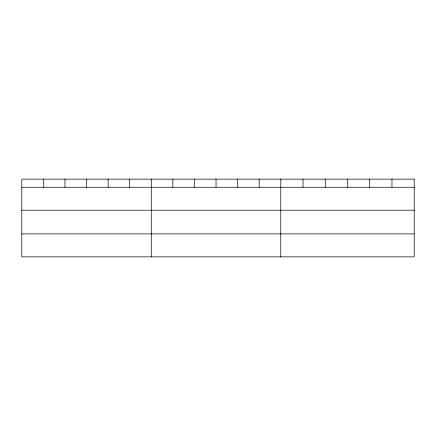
<?xml version="1.0" encoding="UTF-8"?>
<svg xmlns="http://www.w3.org/2000/svg" width="436" height="436" viewBox="0 0 436 436"><rect width="100%" height="100%" fill="white"/><g stroke="black" fill="none" stroke-linecap="round" stroke-linejoin="round"><path stroke-width="0.65" d="M21.8 187.257L414.2 187.257M21.8 210.223L414.2 210.223M21.8 233.887L414.2 233.887M391.964 179.142L391.964 187.257M369.728 179.142L369.728 187.257M347.492 179.142L347.492 187.257M325.256 179.142L325.256 187.257M303.02 179.142L303.02 187.257M280.784 179.142L280.784 256.859M259.202 179.142L259.202 187.257M237.62 179.142L237.62 187.257M216.038 179.142L216.038 187.257M194.456 179.142L194.456 187.257M172.874 179.142L172.874 187.257M151.292 179.142L151.292 256.859M129.71 179.142L129.71 187.257M108.128 179.142L108.128 187.257M86.546 179.142L86.546 187.257M64.964 179.142L64.964 187.257M43.382 179.142L43.382 187.257M414.2 179.142L21.8 179.142L21.8 256.859L414.2 256.859L414.2 179.142"/></g></svg>
